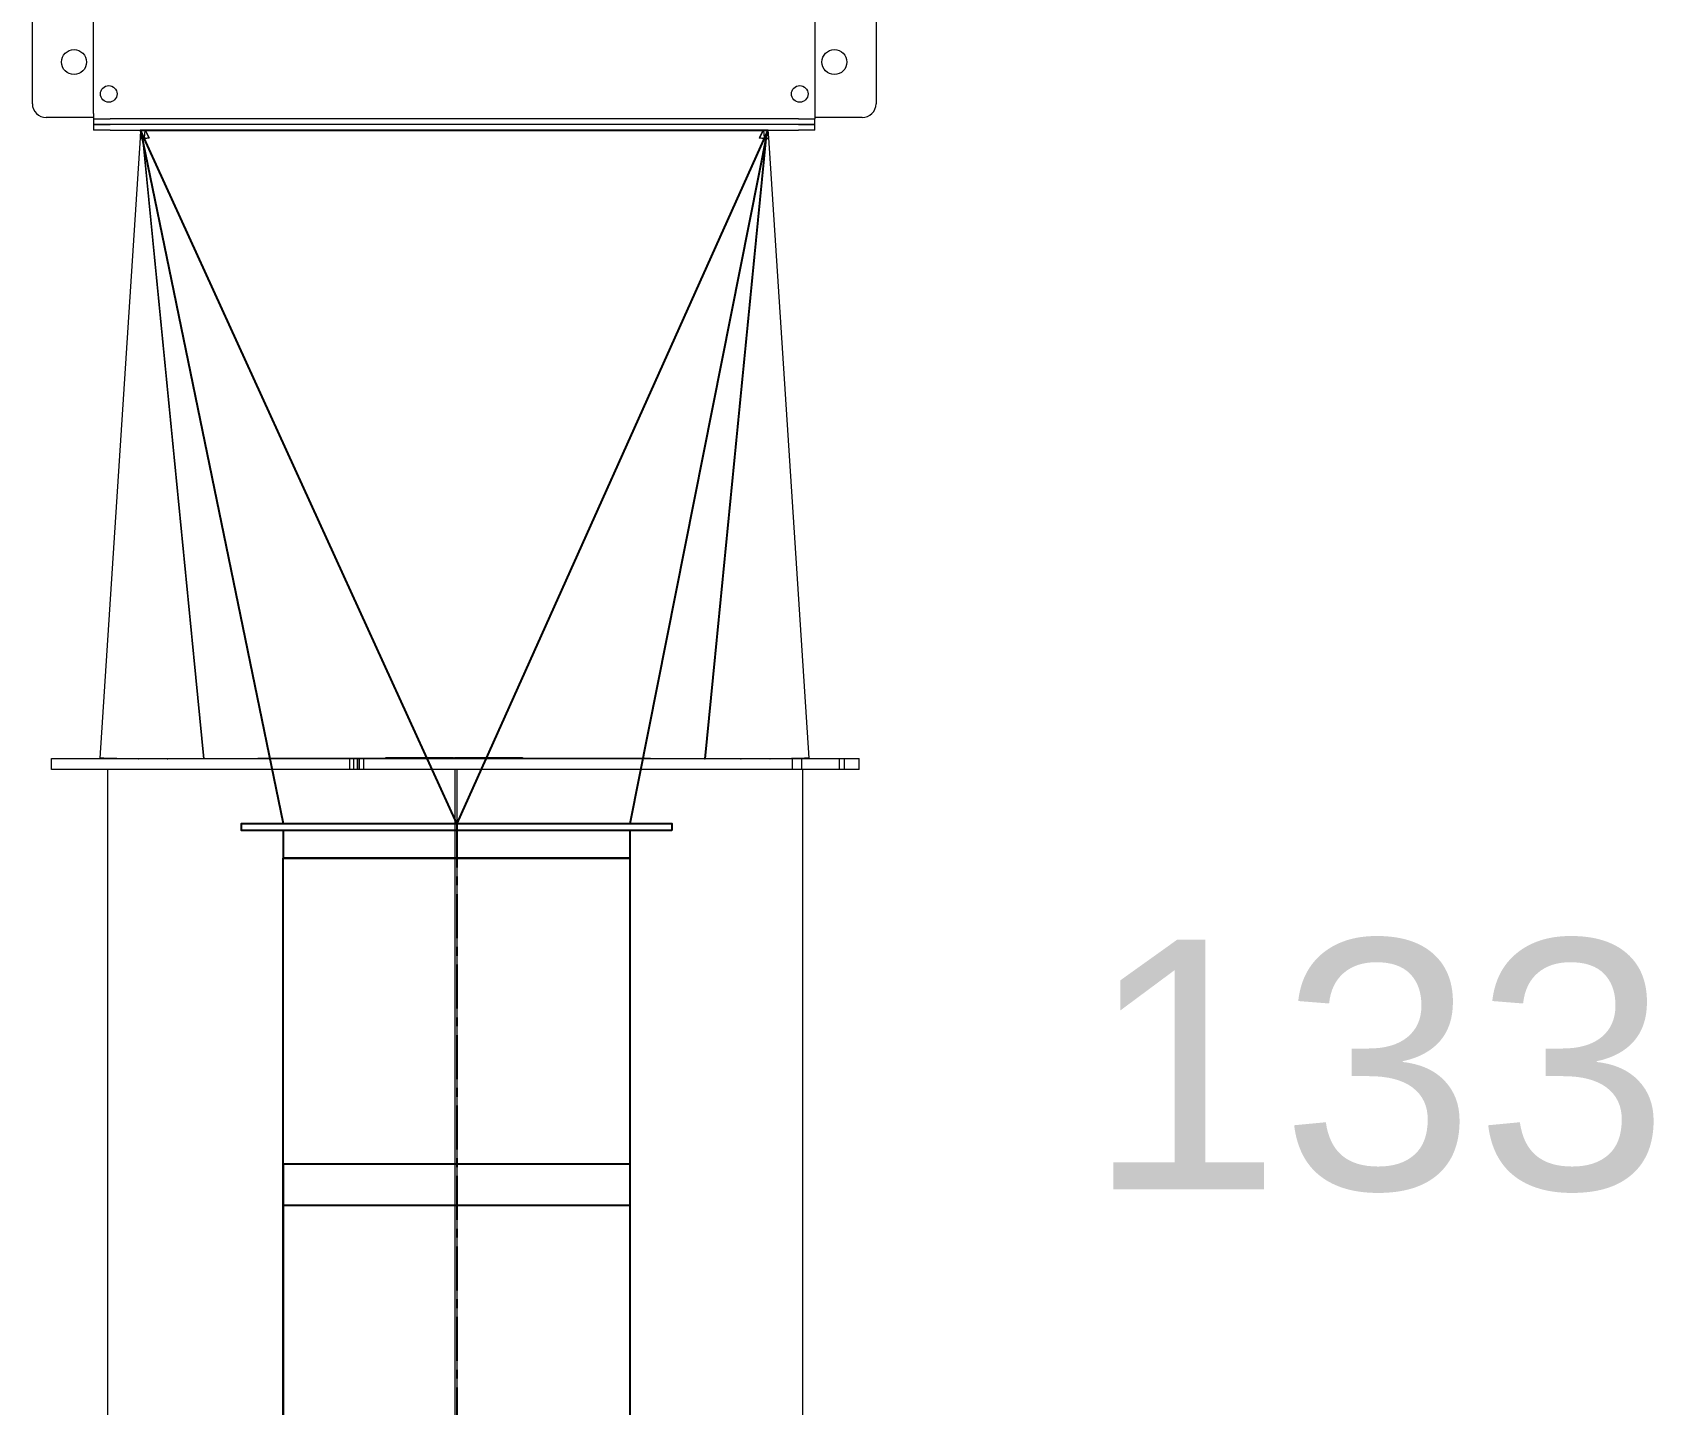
# Model space of a CAD drawing. Header units: millimetres. Extents: x 3220 to 226993, y 817 to 176024.
# Drawn here: x 80968 to 82137, y 106795 to 107784 of the extents above; entities that cross this region are included whole.
import ezdxf

# ---------------------------------------------------------------- set-up
doc = ezdxf.new("R2010")
doc.units = ezdxf.units.MM
doc.linetypes.add('AXES', pattern=[50.8, 31.75, -6.35, 6.35, -6.35])
doc.layers.add('Axe', color=1, linetype='AXES', lineweight=9)
doc.layers.add('Repère', color=76, linetype='Continuous')
doc.layers.add('Sichtbare Kanten(DIN)', color=7, linetype='Continuous', lineweight=50, true_color=0x3f3f3f)
doc.styles.get("Standard").update_dxf_attribs({"font": 'arial.ttf'})

# ---------------------------------------------------------------- blocks, each defined once
blk = doc.blocks.new('be 500 tete R')
at = {"layer": 'Sichtbare Kanten(DIN)', "color": 5, "lineweight": 0}
for p, q in [((-260, -632), (-260, -148)), ((260, -148), (260, -632)), ((-304, -625), (-304, -165)), ((304, -165), (304, -625)), ((-260, -635), (-294, -635)), ((-260, -632), (-260, -636)), ((-260, -636), (-248, -636)), ((-260, -636), (-260, -640)), ((-248, -640), (-260, -640)), ((-260, -640), (-248, -640)), ((-260, -640), (-260, -644)), ((248, -636), (-248, -636)), ((248, -640), (-248, -640)), ((248, -640), (-248, -640)), ((248, -636), (260, -636)), ((260, -640), (248, -640)), ((248, -640), (260, -640)), ((260, -632), (260, -636)), ((294, -635), (260, -635)), ((260, -640), (260, -636)), ((260, -644), (260, -640)), ((-248, -644), (-260, -644)), ((-226.4, -649.7), (-255.5, -1096.8)), ((-248, -644), (248, -644)), ((-226, -644), (-226.4, -649.7)), ((-223.4, -649.9), (-226.4, -649.7)), ((-226.4, -649.8), (-226.4, -649.8)), ((-223.4, -649.9), (-226.4, -649.8)), ((-223.3, -649.9), (-226.2, -649.9)), ((-223.1, -649.9), (-225.9, -650)), ((-223.1, -649.9), (-225.9, -650)), ((-225.9, -650), (-225.9, -650)), ((-222.9, -649.9), (-225.4, -650.1)), ((-222.9, -649.9), (-225.4, -650.1)), ((-225.4, -650.1), (-225.4, -650.1)), ((-222.6, -649.9), (-224.9, -650.1)), ((-224.7, -650.1), (-224.9, -650.1)), ((-222.4, -649.9), (-224.7, -650.1)), ((-224.7, -650.1), (-180.8, -1097.3)), ((-222.4, -650.1), (-224.3, -650.3)), ((-224, -650.3), (-224.3, -650.3)), ((-224.3, -650.3), (-180.4, -1097.2)), ((-222.3, -650.1), (-224, -650.3)), ((-223, -644), (-223.4, -649.9)), ((-223.4, -649.9), (-223.3, -649.9)), ((-223.3, -649.9), (-223.1, -649.9)), ((-223.1, -649.9), (-223.1, -649.9)), ((-223.1, -649.9), (-222.9, -649.9)), ((-223, -650.2), (-223, -650.2)), ((-223, -650.2), (-223, -650.2)), ((-222.9, -649.9), (-222.9, -649.9)), ((-222.9, -649.9), (-222.6, -649.9)), ((-222.8, -644), (-220, -649.7)), ((-222.6, -644), (-219.8, -649.7)), ((-222.4, -649.9), (-222.6, -649.9)), ((-222.4, -649.9), (-222.4, -650.1)), ((-222.2, -650.1), (-222.4, -650.1)), ((-220.5, -649.8), (-220.6, -649.8)), ((224.3, -650.3), (180.4, -1097.2)), ((224.7, -650.1), (180.8, -1097.3)), ((222.6, -644), (219.8, -649.7)), ((222.8, -644), (220, -649.7)), ((220.6, -649.8), (220.5, -649.8)), ((222.4, -650.1), (222.2, -650.1)), ((222.3, -650.1), (224, -650.3)), ((222.6, -649.9), (222.4, -649.9)), ((222.4, -649.9), (222.4, -650.1)), ((222.4, -649.9), (224.7, -650.1)), ((222.4, -650.1), (224.3, -650.3)), ((222.6, -649.9), (222.9, -649.9)), ((222.6, -649.9), (224.9, -650.1)), ((222.9, -649.9), (222.9, -649.9)), ((222.9, -649.9), (223.1, -649.9)), ((222.9, -649.9), (225.4, -650.1)), ((222.9, -649.9), (225.4, -650.1)), ((223, -644), (223.4, -649.9)), ((223, -650.2), (223, -650.2)), ((223, -650.2), (223, -650.2)), ((223.1, -649.9), (223.1, -649.9)), ((223.1, -649.9), (223.3, -649.9)), ((223.1, -649.9), (225.9, -650)), ((223.1, -649.9), (225.9, -650)), ((223.3, -649.9), (223.4, -649.9)), ((223.3, -649.9), (226.2, -649.9)), ((223.4, -649.9), (226.4, -649.7)), ((223.4, -649.9), (226.4, -649.8)), ((224.3, -650.3), (224, -650.3)), ((224.9, -650.1), (224.7, -650.1)), ((225.4, -650.1), (225.4, -650.1)), ((225.9, -650), (225.9, -650)), ((226, -644), (226.4, -649.7)), ((226.4, -649.7), (255.5, -1096.8)), ((226.4, -649.8), (226.4, -649.8)), ((260, -644), (248, -644)), ((-252.4, -1096.9), (-255.5, -1096.9)), ((-252.5, -1097), (-255.5, -1096.9)), ((-252.5, -1097), (-252.5, -1097)), ((-252.3, -1097), (-252.5, -1097)), ((-252.5, -1097), (-252.5, -1097)), ((-243.1, -1097.1), (-252.2, -1097.1)), ((-227.8, -1097.2), (-242.8, -1097.2)), ((-206.9, -1097.2), (-227.4, -1097.2)), ((-180.8, -1097.3), (-206.4, -1097.3)), ((-180.4, -1097.2), (-180.8, -1097.3)), ((-142.4, -1097.2), (-180.4, -1097.2)), ((-98.3, -1097.1), (-141.4, -1097.1)), ((-97.5, -1097.1), (-98.3, -1097.1)), ((-50.5, -1097), (-97.2, -1097)), ((-96.3, -1097), (-97.2, -1097)), ((-96.3, -1097), (-96.5, -1097)), ((-49.6, -1097), (-96.3, -1097)), ((-75.3, -1105), (-75.3, -1097)), ((-72.3, -1105), (-72.3, -1097)), ((-69.7, -1105), (-69.7, -1097)), ((-68.7, -1097), (-68.7, -1105)), ((-68.4, -1097), (-68.4, -1105)), ((-65.4, -1097), (-65.4, -1105)), ((-49.6, -1097), (-50.5, -1097)), ((-48.9, -1097), (-49.6, -1097)), ((-0.7, -1096.7), (-49.2, -1096.7)), ((-48.9, -1097), (-49.2, -1096.7)), ((-0.4, -1097), (-48.9, -1097)), ((-0.4, -1097), (-0.7, -1096.7)), ((0, -1097), (-0.4, -1097)), ((0, -1097), (0, -1096.6)), ((0.4, -1097), (0, -1097)), ((0.4, -1097), (0.7, -1096.7)), ((48.9, -1097), (0.4, -1097)), ((49.2, -1096.7), (0.7, -1096.7)), ((48.9, -1097), (49.2, -1096.7)), ((49.6, -1097), (48.9, -1097)), ((96.3, -1097), (49.6, -1097)), ((49.6, -1097), (50.5, -1097)), ((97.2, -1097), (50.5, -1097)), ((96.5, -1097), (96.3, -1097)), ((96.3, -1097), (97.2, -1097)), ((97.5, -1097.1), (98.3, -1097.1)), ((141.4, -1097.1), (98.3, -1097.1)), ((180.4, -1097.2), (142.4, -1097.2)), ((180.4, -1097.2), (180.8, -1097.3)), ((206.4, -1097.3), (180.8, -1097.3)), ((227.4, -1097.2), (206.9, -1097.2)), ((242.8, -1097.2), (227.8, -1097.2)), ((252.2, -1097.1), (243.1, -1097.1)), ((243.9, -1105), (243.9, -1097.1)), ((250.3, -1097.1), (250.3, -1105)), ((252.5, -1097), (252.3, -1097)), ((255.5, -1096.9), (252.4, -1096.9)), ((252.5, -1097), (255.5, -1096.9)), ((252.5, -1097), (252.5, -1097)), ((252.5, -1097), (252.5, -1097)), ((252.5, -1097), (277.3, -1097)), ((277.3, -1097), (281.1, -1097)), ((277.3, -1097), (277.3, -1105)), ((281.1, -1097), (281.1, -1105)), ((-72.3, -1105), (-75.3, -1105)), ((-69.7, -1105), (-72.3, -1105)), ((-68.7, -1105), (-69.7, -1105)), ((-68.4, -1105), (-68.7, -1105)), ((-65.4, -1105), (-68.4, -1105)), ((243.9, -1105), (-65.4, -1105)), ((250.3, -1105), (243.9, -1105)), ((277.3, -1105), (250.3, -1105)), ((281.1, -1105), (277.3, -1105))]:
    blk.add_line(p, q, dxfattribs=at)
for centre, radius in [((-274, -595), 9), ((274, -595), 9), ((-249, -618), 6), ((249, -618), 6)]:
    blk.add_circle(centre, radius, dxfattribs=at)
for centre, start, end in [((-294, -625), 180, 270), ((294, -625), 270, 0)]:
    blk.add_arc(centre, 10, start, end, dxfattribs=at)
for centre, major_axis, ratio, start_param, end_param in [((-220.4, -649.9), (6, -0.19), 0.190981, 3.135141, 3.220111), ((-220.4, -649.9), (-6, 0.17), 0.155379, 0.077966, 0.24348), ((-220.4, -649.9), (-6, 0.11), 0.117835, 0.240279, 0.401766), ((-220.4, -649.9), (-6, 0.01), 0.079937, 0.397223, 0.555577), ((-220.3, -649.9), (-6, -0.12), 0.04347, 0.551007, 0.707694), ((-220.2, -650.1), (-6, -0.54), 0.023605, 5.205053, 5.404113), ((-220.1, -650.1), (6, 0.8), 0.047001, 1.856619, 2.061308), ((-220.1, -650.1), (6.02, 1.07), 0.05884, 1.639954, 1.851104), ((-220, -650.1), (6.04, 1.32), 0.059724, 1.5233, 1.632062), ((220, -650.1), (-6.04, 1.32), 0.059724, 4.651123, 4.759886), ((220.1, -650.1), (-6.02, 1.07), 0.05884, 4.432081, 4.643231), ((220.1, -650.1), (6, -0.8), 0.047001, 1.080284, 1.284974), ((220.2, -650.1), (6, -0.54), 0.023605, 0.879072, 1.078132), ((220.3, -649.9), (-6, 0.12), 0.04347, 2.433899, 2.590586), ((220.4, -649.9), (-6, -0.01), 0.079937, 2.586015, 2.74437), ((220.4, -649.9), (-6, -0.11), 0.117835, 2.739827, 2.901314), ((220.4, -649.9), (6, 0.17), 0.155379, 6.039706, 6.205219), ((220.4, -649.9), (6, 0.19), 0.190981, 6.204667, 6.289637), ((-249.5, -1097), (-6, 0.19), 0.190981, 6.276734, 6.361703), ((-246.4, -1097), (6, -0.17), 0.155379, 3.219559, 3.385072), ((-237.3, -1097), (6, -0.11), 0.117835, 3.381872, 3.543358), ((-222.3, -1097), (6, -0.01), 0.079937, 3.538815, 3.69717), ((-201.8, -1097), (6, 0.12), 0.04347, 3.6926, 3.849286), ((-138.6, -1097), (-6, -0.54), 0.023605, 5.205053, 5.404113), ((-95.5, -1097), (6, 0.8), 0.047001, 1.856619, 2.061308), ((-48.7, -1097), (6.02, 1.07), 0.05884, 1.639954, 1.851104), ((-0.2, -1097), (6.04, 1.32), 0.059724, 1.5233, 1.632062), ((0.2, -1097), (-6.04, 1.32), 0.059724, 4.651123, 4.759886), ((48.7, -1097), (-6.02, 1.07), 0.05884, 4.432081, 4.643231), ((95.5, -1097), (6, -0.8), 0.047001, 1.080284, 1.284974), ((138.6, -1097), (6, -0.54), 0.023605, 0.879072, 1.078132), ((201.8, -1097), (6, -0.12), 0.04347, 5.575492, 5.732178), ((222.3, -1097), (6, 0.01), 0.079937, 5.727608, 5.885963), ((237.3, -1097), (6, 0.11), 0.117835, 5.88142, 6.042906), ((246.4, -1097), (-6, -0.17), 0.155379, 2.898113, 3.063626), ((249.5, -1097), (-6, -0.19), 0.190981, 3.063075, 3.148044)]:
    blk.add_ellipse(centre, major_axis=major_axis, ratio=ratio, start_param=start_param, end_param=end_param, dxfattribs=at)
for points in [[(-141.4, -1097.1), (-141.5, -1097.1), (-141.6, -1097.2), (-141.8, -1097.2)], [(-96.5, -1097), (-96.8, -1097), (-97.1, -1097), (-97.5, -1097.1)]]:
    blk.add_open_spline(points, degree=3, dxfattribs=at)
blk.add_open_spline([(97.5, -1097.1), (97.2, -1097), (96.9, -1097), (96.6, -1097), (96.5, -1097), (96.5, -1097)], degree=3, knots=[0, 0, 0, 0, 0.1170657, 0.1170657, 0.1369246, 0.1369246, 0.1369246, 0.1369246], dxfattribs=at)
blk = doc.blocks.new('132 L')
at = {"layer": 'Sichtbare Kanten(DIN)', "color": 5, "lineweight": 0}
for p, q in [((-291, 33218.2), (291, 33218.2)), ((-291, 33210.2), (-291, 33218.2)), ((291, 33210.2), (291, 33218.2)), ((291, 33210.2), (-291, 33210.2)), ((-250.5, 32226.2), (-250.5, 33210.2)), ((0, 32226.2), (0, 33210.2)), ((1, 33210.2), (1, 32226.2)), ((250.5, 32226.2), (250.5, 33210.2))]:
    blk.add_line(p, q, dxfattribs=at)
blk.add_blockref('be 500 tete R', (-0.8, 34315.2))
blk = doc.blocks.new('101 1 G')
for p, q in [((125, 466), (-125, 466)), ((-125, 466), (-125, 446)), ((125, 446), (125, 466)), ((-125, 5), (-125, 446)), ((125, 446), (-125, 446)), ((125, 446), (-125, 446)), ((-125, 446), (125, 446)), ((125, 5), (125, 446))]:
    blk.add_line(p, q)
for points in [[(155, 466), (-155, 466), (-155, 471), (155, 471)], [(-125, 5), (125, 5), (125, 225.5), (-125, 225.5)], [(-125, 5), (125, 5), (125, 195.8), (-125, 195.8)], [(152.5, 0), (-152.5, 0), (-152.5, 5), (152.5, 5)]]:
    blk.add_lwpolyline(points, close=True)
at = {"layer": 'Axe', "lineweight": -3}
blk.add_line((0, 471), (0, 0), dxfattribs=at)
blk = doc.blocks.new('133 L')
blk.add_blockref('101 1 G', (0, -471))

msp = doc.modelspace()

# ---------------------------------------------------------------- linework, layer by layer
at = {"color": 4}
msp.add_lwpolyline([(81046.2, 107713.6), (81149, 107213.6), (81399, 107213.6), (81498.2, 107713.6), (81274, 107213.6), (81046.2, 107713.6), (81498.2, 107713.6)], dxfattribs=at)

# ---------------------------------------------------------------- block references
for name, p in [('132 L', (81273, 74042.4)), ('133 L', (81274, 107213.6))]:
    msp.add_blockref(name, p)

# ---------------------------------------------------------------- texts
at = {"layer": 'Repère', "insert": (81728.1, 107129.9), "char_height": 180, "attachment_point": 1}
msp.add_mtext_dynamic_manual_height_columns('133', width=7197.386, gutter_width=12.5, heights=[0], dxfattribs=at)

doc.saveas('drawing.dxf')
